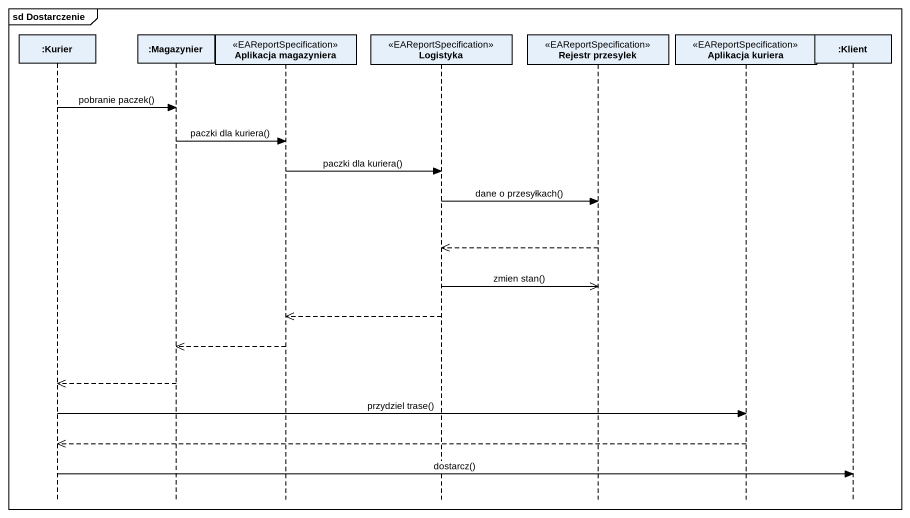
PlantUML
@startuml
mainframe sd Dostarczenie
hide footbox
participant ":Kurier" as Kurier
participant ":Magazynier" as Magazynier
participant "Aplikacja magazyniera" as Aplikacja_magazyniera <<EAReportSpecification>>
participant Logistyka <<EAReportSpecification>>
participant "Rejestr przesylek" as Rejestr_przesylek <<EAReportSpecification>>
participant "Aplikacja kuriera" as Aplikacja_kuriera <<EAReportSpecification>>
participant ":Klient" as Klient

Kurier -> Magazynier : pobranie paczek()
Magazynier -> Aplikacja_magazyniera : paczki dla kuriera()
Aplikacja_magazyniera -> Logistyka : paczki dla kuriera()
Logistyka -> Rejestr_przesylek : dane o przesyłkach()
Rejestr_przesylek -->> Logistyka
Logistyka ->> Rejestr_przesylek : zmien stan()
Logistyka -->> Aplikacja_magazyniera
Aplikacja_magazyniera -->> Magazynier
Magazynier -->> Kurier
Kurier -> Aplikacja_kuriera : przydziel trase()
Aplikacja_kuriera -->> Kurier
Kurier -> Klient : dostarcz()
@enduml
